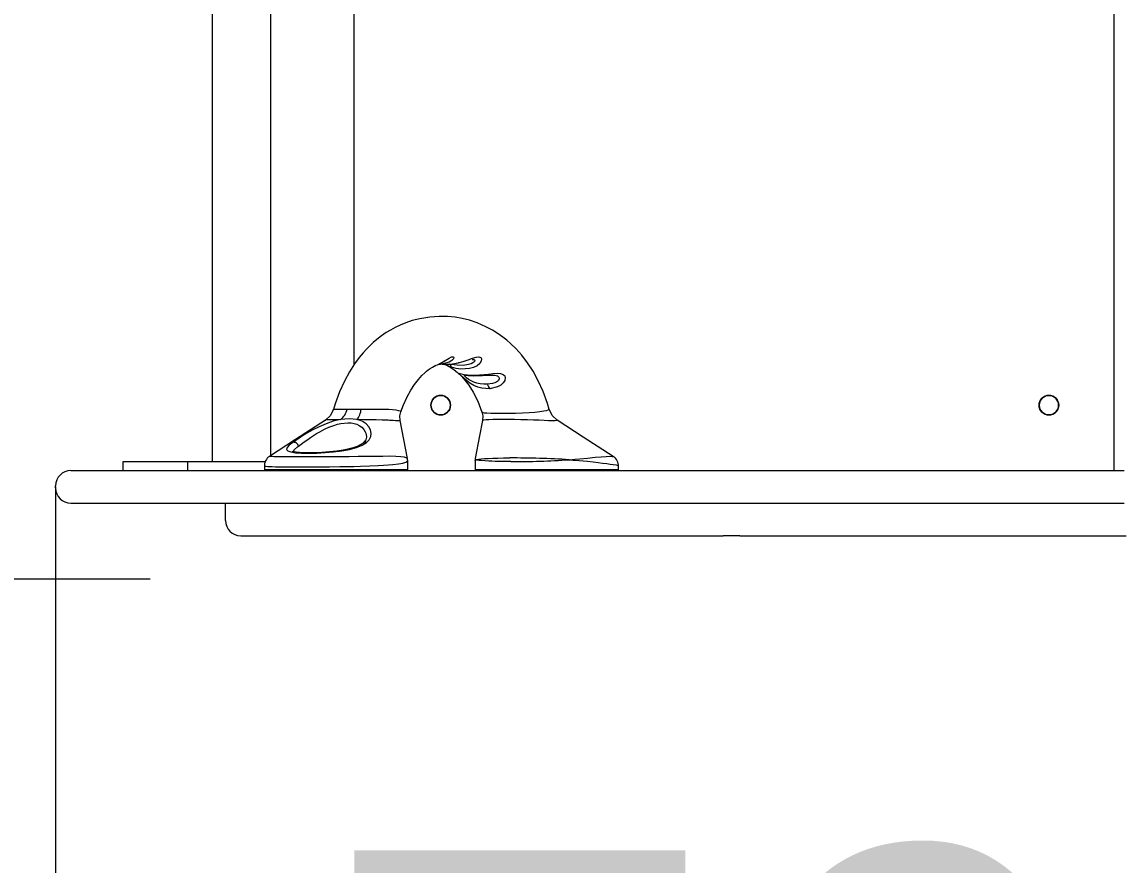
# Model space of a CAD drawing. Header units: millimetres. Extents: x -2348 to 2135, y -2230 to 1859.
# Drawn here: x -141 to 364, y -273 to 115 of the extents above; entities that cross this region are included whole.
import ezdxf

# ---------------------------------------------------------------- set-up
doc = ezdxf.new("R2010")
doc.units = ezdxf.units.MM
for name, color, linetype in [('DIKOM_ОБЪЕКТ', 7, 'Continuous'), ('DIKOM_РАЗМЕР_ЗОНА', 7, 'Continuous'), ('DIKOM_РАЗМЕР_ОБЪЕКТА', 7, 'Continuous')]:
    doc.layers.add(name, color=color, linetype=linetype)
doc.styles.add('style1', font='arialbd.ttf', dxfattribs={"width": 0.8})
doc.dimstyles.new('1-50', dxfattribs={"dimtxt": 300, "dimasz": 200, "dimexe": 100, "dimexo": 0, "dimgap": 100, "dimtad": 1, "dimtxsty": 'style1', "dimcen": 200, "dimclrd": 7, "dimclre": 7, "dimclrt": 7, "dimadec": 1, "dimazin": 2, "dimtfac": 1, "dimtmove": 0, "dimatfit": 2, "dimfxl": 0, "dimlwd": 25, "dimlwe": 18, "dimarcsym": 0})

# ---------------------------------------------------------------- blocks, each defined once
blk = doc.blocks.new('*D0')
at = {"layer": 'Defpoints', "color": 0, "transparency": 16777216}
for p in [(-125.79, -98.64), (674.21, -98.64), (674.21, -671.21)]:
    blk.add_point(p, dxfattribs=at)
at = {"layer": 'DIKOM_РАЗМЕР_ОБЪЕКТА', "color": 7, "lineweight": 18, "transparency": 16777216}
for p, q in [((-125.79, -98.64), (-125.79, -771.21)), ((674.21, -98.64), (674.21, -771.21))]:
    blk.add_line(p, q, dxfattribs=at)
at = {"layer": 'DIKOM_РАЗМЕР_ОБЪЕКТА', "color": 7, "lineweight": 25, "transparency": 16777216}
blk.add_line((74.21, -671.21), (474.21, -671.21), dxfattribs=at)
at = {"layer": 'DIKOM_РАЗМЕР_ОБЪЕКТА', "color": 7, "transparency": 16777216}
for points in [[(74.21, -637.87), (74.21, -704.54), (-125.79, -671.21)], [(474.21, -637.87), (474.21, -704.54), (674.21, -671.21)]]:
    blk.add_solid(points, dxfattribs=at)
at = {"layer": 'DIKOM_РАЗМЕР_ОБЪЕКТА', "color": 7, "transparency": 16777216, "insert": (274.21, -418.04), "char_height": 300, "attachment_point": 5, "style": 'style1'}
blk.add_mtext('{\\fArial|b0|i0|c204|p34;790}', dxfattribs=at)
blk = doc.blocks.new('*D1')
at = {"layer": 'Defpoints', "color": 0, "transparency": 16777216}
for p in [(-95.43, 358.88), (-332.83, -141.12), (-82.17, -141.12)]:
    blk.add_point(p, dxfattribs=at)
at = {"layer": 'DIKOM_РАЗМЕР_ОБЪЕКТА', "color": 7, "lineweight": 25, "transparency": 16777216}
for p, q in [((-332.83, 558.88), (-332.83, 758.88)), ((-332.83, 358.88), (-332.83, -141.12)), ((-332.83, -341.12), (-332.83, -541.12))]:
    blk.add_line(p, q, dxfattribs=at)
at = {"layer": 'DIKOM_РАЗМЕР_ОБЪЕКТА', "color": 7, "lineweight": 18, "transparency": 16777216}
for p, q in [((-95.43, 358.88), (-432.83, 358.88)), ((-82.17, -141.12), (-432.83, -141.12))]:
    blk.add_line(p, q, dxfattribs=at)
at = {"layer": 'DIKOM_РАЗМЕР_ОБЪЕКТА', "color": 7, "transparency": 16777216}
for points in [[(-366.16, 558.88), (-299.49, 558.88), (-332.83, 358.88)], [(-366.16, -341.12), (-299.49, -341.12), (-332.83, -141.12)]]:
    blk.add_solid(points, dxfattribs=at)
at = {"layer": 'DIKOM_РАЗМЕР_ОБЪЕКТА', "color": 7, "transparency": 16777216, "insert": (-586, 108.88), "char_height": 300, "attachment_point": 5, "rotation": 90, "style": 'style1'}
blk.add_mtext('{\\fArial|b0|i0|c204|p34;460}', dxfattribs=at)
blk = doc.blocks.new('*D2')
at = {"layer": 'Defpoints', "color": 0, "transparency": 16777216}
for p in [(2134.71, 108.88), (-1665.29, -19.53), (2134.71, -2130.21)]:
    blk.add_point(p, dxfattribs=at)
at = {"layer": 'DIKOM_РАЗМЕР_ЗОНА', "color": 7, "lineweight": 18, "transparency": 16777216}
for p, q in [((2134.71, 108.88), (2134.71, -2230.21)), ((-1665.29, -19.53), (-1665.29, -2230.21))]:
    blk.add_line(p, q, dxfattribs=at)
at = {"layer": 'DIKOM_РАЗМЕР_ЗОНА', "color": 7, "lineweight": 25, "transparency": 16777216}
blk.add_line((-1465.29, -2130.21), (1934.71, -2130.21), dxfattribs=at)
at = {"layer": 'DIKOM_РАЗМЕР_ЗОНА', "color": 7, "transparency": 16777216}
for points in [[(-1465.29, -2096.87), (-1465.29, -2163.54), (-1665.29, -2130.21)], [(1934.71, -2096.87), (1934.71, -2163.54), (2134.71, -2130.21)]]:
    blk.add_solid(points, dxfattribs=at)
at = {"layer": 'DIKOM_РАЗМЕР_ЗОНА', "color": 7, "transparency": 16777216, "insert": (195.08, -1876.93), "char_height": 300, "attachment_point": 5, "style": 'style1'}
blk.add_mtext('{\\fArial|b0|i0|c204|p34;3800}', dxfattribs=at)
blk = doc.blocks.new('*D3')
at = {"layer": 'Defpoints', "color": 0, "transparency": 16777216}
for p in [(-1897.43, 1858.88), (606.02, 1858.88), (606.02, -1641.12)]:
    blk.add_point(p, dxfattribs=at)
at = {"layer": 'DIKOM_РАЗМЕР_ЗОНА', "color": 7, "lineweight": 18, "transparency": 16777216}
for p, q in [((606.02, 1858.88), (-1997.43, 1858.88)), ((606.02, -1641.12), (-1997.43, -1641.12))]:
    blk.add_line(p, q, dxfattribs=at)
at = {"layer": 'DIKOM_РАЗМЕР_ЗОНА', "color": 7, "lineweight": 25, "transparency": 16777216}
blk.add_line((-1897.43, -1441.12), (-1897.43, 1658.88), dxfattribs=at)
at = {"layer": 'DIKOM_РАЗМЕР_ЗОНА', "color": 7, "transparency": 16777216}
for points in [[(-1930.76, 1658.88), (-1864.09, 1658.88), (-1897.43, 1858.88)], [(-1930.76, -1441.12), (-1864.09, -1441.12), (-1897.43, -1641.12)]]:
    blk.add_solid(points, dxfattribs=at)
at = {"layer": 'DIKOM_РАЗМЕР_ЗОНА', "color": 7, "transparency": 16777216, "insert": (-2150.7, 108.88), "char_height": 300, "attachment_point": 5, "rotation": 90, "style": 'style1'}
blk.add_mtext('{\\fArial|b0|i0|c204|p34;3500}', dxfattribs=at)

msp = doc.modelspace()

# ---------------------------------------------------------------- linework, layer by layer
at = {"layer": 'DIKOM_ОБЪЕКТ', "color": 7, "lineweight": 15}
for p, q in [((361.527, -91.04), (361.527, 308.859)), ((-53.723, 304.859), (-53.723, -87.141)), ((-26.723, -84.236), (-26.723, 301.953)), ((11.527, 260.213), (11.527, -42.503)), ((48.995, -42.83), (50.025, -42.393)), ((50.3, -42.192), (51.422, -42.161)), ((52.212, -42.16), (52.744, -42.159)), ((53.085, -42.107), (54.437, -42.771)), ((56.441, -43.54), (54.408, -42.75)), ((56.26, -42.261), (55.771, -42.137)), ((74.429, -47.178), (74.75, -47.175)), ((33.108, -64.097), (33.094, -64.119)), ((70.537, -64.11), (70.569, -64.159)), ((-1.447, -67.957), (-1.444, -67.965)), ((-14.402, -80.27), (-14.019, -79.955)), ((-27.311, -84.619), (-27.306, -84.616)), ((-94.864, -87.141), (-94.864, -91.141)), ((-64.864, -87.141), (-94.864, -87.141)), ((-64.864, -91.141), (-64.864, -87.141)), ((-29.309, -87.141), (-64.864, -87.141)), ((-29.679, -88.91), (-29.679, -90.641)), ((-29.679, -90.641), (-13.179, -90.641)), ((-13.179, -90.641), (36.321, -90.641)), ((36.321, -90.641), (36.321, -86.639)), ((67.321, -86.639), (67.321, -90.641)), ((67.321, -90.641), (83.821, -90.641)), ((68.04, -86.141), (68.004, -86.141)), ((83.821, -90.641), (133.321, -90.641)), ((133.321, -90.641), (133.321, -88.911)), ((-118.789, -91.141), (-114.843, -91.141)), ((-114.843, -91.141), (-106.537, -91.141)), ((-106.537, -91.141), (-97.694, -91.141)), ((-97.694, -91.141), (-88.876, -91.141)), ((-88.876, -91.141), (-88.758, -91.141)), ((-88.758, -91.141), (-88.451, -91.141)), ((-88.451, -91.141), (-87.948, -91.141)), ((-87.948, -91.141), (-87.242, -91.141)), ((-87.242, -91.141), (-86.811, -91.141)), ((-86.811, -91.141), (-86.328, -91.141)), ((-86.328, -91.141), (-86.289, -91.141)), ((-86.289, -91.141), (-86.245, -91.141)), ((-86.245, -91.141), (-86.198, -91.141)), ((-86.198, -91.141), (-86.145, -91.141)), ((-86.145, -91.141), (-86.088, -91.141)), ((-86.088, -91.141), (-86.027, -91.141)), ((-86.027, -91.141), (-85.962, -91.141)), ((-85.962, -91.141), (-85.891, -91.141)), ((-85.891, -91.141), (-85.818, -91.141)), ((-85.818, -91.141), (-85.74, -91.141)), ((-85.74, -91.141), (-85.658, -91.141)), ((-85.658, -91.141), (-85.573, -91.141)), ((-85.573, -91.141), (-85.39, -91.141)), ((-85.39, -91.141), (-85.193, -91.141)), ((-85.193, -91.141), (-84.982, -91.141)), ((-84.982, -91.141), (-84.758, -91.141)), ((-84.758, -91.141), (-84.52, -91.141)), ((-84.52, -91.141), (-84.272, -91.141)), ((-84.272, -91.141), (-84.011, -91.141)), ((-84.011, -91.141), (-83.74, -91.141)), ((-83.74, -91.141), (-83.459, -91.141)), ((-83.459, -91.141), (-83.169, -91.141)), ((-83.169, -91.141), (-82.869, -91.141)), ((-82.869, -91.141), (-82.561, -91.141)), ((-82.561, -91.141), (-82.246, -91.141)), ((-82.246, -91.141), (-81.923, -91.141)), ((-81.923, -91.141), (-81.828, -91.141)), ((-81.828, -91.141), (-81.772, -91.141)), ((-81.772, -91.141), (-81.49, -91.141)), ((-81.49, -91.141), (-80.962, -91.141)), ((-80.962, -91.141), (-80.17, -91.141)), ((-80.17, -91.141), (-79.668, -91.141)), ((-79.668, -91.141), (-79.094, -91.141)), ((-79.094, -91.141), (-78.443, -91.141)), ((-78.443, -91.141), (-77.715, -91.141)), ((-77.715, -91.141), (-76.907, -91.141)), ((-76.907, -91.141), (-76.015, -91.141)), ((-76.015, -91.141), (-75.039, -91.141)), ((-75.039, -91.141), (-73.975, -91.141)), ((-73.975, -91.141), (-71.525, -91.141)), ((-71.525, -91.141), (-68.636, -91.141)), ((-68.636, -91.141), (-65.349, -91.141)), ((-65.349, -91.141), (-61.707, -91.141)), ((-61.707, -91.141), (-53.522, -91.141)), ((-53.522, -91.141), (-44.415, -91.141)), ((-44.415, -91.141), (-39.62, -91.141)), ((-39.62, -91.141), (-34.719, -91.141)), ((-34.719, -91.141), (-29.755, -91.141)), ((-29.755, -91.141), (-24.769, -91.141)), ((-24.769, -91.141), (-19.804, -91.141)), ((-19.804, -91.141), (-14.899, -91.141)), ((-14.899, -91.141), (-12.483, -91.141)), ((-12.929, -91.141), (-12.658, -91.141)), ((-12.483, -91.141), (-10.098, -91.141)), ((-10.098, -91.141), (-7.75, -91.141)), ((-7.75, -91.141), (-5.443, -91.141)), ((-5.443, -91.141), (-0.794, -91.141)), ((-0.794, -91.141), (3.997, -91.141)), ((3.997, -91.141), (8.905, -91.141)), ((8.905, -91.141), (13.907, -91.141)), ((13.907, -91.141), (18.977, -91.141)), ((14.418, -91.141), (14.418, -91.04)), ((18.977, -91.141), (24.092, -91.141)), ((24.092, -91.141), (29.225, -91.141)), ((29.225, -91.141), (34.353, -91.141)), ((34.353, -91.141), (39.452, -91.141)), ((34.528, -91.141), (35.787, -91.141)), ((36.122, -91.04), (67.52, -91.04)), ((39.452, -91.141), (44.496, -91.141)), ((41.527, -91.141), (41.527, -91.04)), ((41.527, -91.04), (41.527, -91.141)), ((44.496, -91.141), (49.461, -91.141)), ((49.461, -91.141), (54.323, -91.141)), ((54.323, -91.141), (59.057, -91.141)), ((59.057, -91.141), (63.637, -91.141)), ((63.637, -91.141), (68.042, -91.141)), ((67.862, -91.141), (67.867, -91.141)), ((68.042, -91.141), (72.243, -91.141)), ((72.243, -91.141), (74.277, -91.141)), ((74.277, -91.141), (76.285, -91.141)), ((76.285, -91.141), (78.268, -91.141)), ((78.268, -91.141), (80.226, -91.141)), ((80.226, -91.141), (82.158, -91.141)), ((82.158, -91.141), (84.066, -91.141)), ((84.066, -91.141), (87.808, -91.141)), ((87.808, -91.141), (91.452, -91.141)), ((91.452, -91.141), (95.002, -91.141)), ((95.002, -91.141), (101.818, -91.141)), ((101.818, -91.141), (114.361, -91.141)), ((114.361, -91.141), (117.278, -91.141)), ((117.278, -91.141), (120.111, -91.141)), ((120.111, -91.141), (121.496, -91.141)), ((121.496, -91.141), (122.86, -91.141)), ((122.86, -91.141), (124.204, -91.141)), ((124.204, -91.141), (124.868, -91.141)), ((124.868, -91.141), (125.527, -91.141)), ((125.527, -91.141), (126.193, -91.141)), ((126.193, -91.141), (126.878, -91.141)), ((126.878, -91.141), (127.581, -91.141)), ((127.581, -91.141), (128.302, -91.141)), ((128.302, -91.141), (129.04, -91.141)), ((129.04, -91.141), (129.797, -91.141)), ((129.797, -91.141), (130.57, -91.141)), ((130.57, -91.141), (131.36, -91.141)), ((131.36, -91.141), (132.167, -91.141)), ((132.167, -91.141), (132.991, -91.141)), ((132.342, -91.141), (132.787, -91.141)), ((132.991, -91.141), (133.829, -91.141)), ((133.122, -91.04), (361.527, -91.04)), ((133.829, -91.141), (134.684, -91.141)), ((134.684, -91.141), (135.554, -91.141)), ((135.554, -91.141), (136.44, -91.141)), ((136.44, -91.141), (138.254, -91.141)), ((138.254, -91.141), (140.125, -91.141)), ((140.125, -91.141), (142.051, -91.141)), ((142.051, -91.141), (144.028, -91.141)), ((144.028, -91.141), (146.056, -91.141)), ((146.056, -91.141), (148.13, -91.141)), ((148.13, -91.141), (150.249, -91.141)), ((150.249, -91.141), (154.614, -91.141)), ((154.614, -91.141), (159.13, -91.141)), ((159.13, -91.141), (163.778, -91.141)), ((163.778, -91.141), (173.397, -91.141)), ((173.397, -91.141), (196.026, -91.141)), ((196.026, -91.141), (202.54, -91.141)), ((202.54, -91.141), (208.074, -91.141)), ((208.074, -91.141), (213.898, -91.141)), ((213.898, -91.141), (219.95, -91.141)), ((219.95, -91.141), (226.166, -91.141)), ((226.166, -91.141), (238.837, -91.141)), ((238.837, -91.141), (251.407, -91.141)), ((251.407, -91.141), (263.37, -91.141)), ((263.37, -91.141), (274.22, -91.141)), ((274.22, -91.141), (283.453, -91.141)), ((283.453, -91.141), (285.832, -91.141)), ((285.832, -91.141), (288.57, -91.141)), ((288.57, -91.141), (291.649, -91.141)), ((291.649, -91.141), (295.05, -91.141)), ((295.05, -91.141), (302.743, -91.141)), ((302.743, -91.141), (311.504, -91.141)), ((311.504, -91.141), (321.183, -91.141)), ((321.183, -91.141), (331.632, -91.141)), ((331.632, -91.141), (342.705, -91.141)), ((341.527, -91.141), (341.527, -91.04)), ((342.705, -91.141), (354.253, -91.141)), ((347.323, -91.141), (347.323, -91.04)), ((354.253, -91.141), (366.128, -91.141)), ((-125.789, -99.141), (-125.789, -98.141)), ((-118.789, -106.141), (-114.843, -106.141)), ((-114.843, -106.141), (-106.537, -106.141)), ((-106.537, -106.141), (-97.694, -106.141)), ((-97.694, -106.141), (-88.876, -106.141)), ((-88.876, -106.141), (-88.758, -106.141)), ((-88.758, -106.141), (-88.451, -106.141)), ((-88.451, -106.141), (-87.948, -106.141)), ((-87.948, -106.141), (-87.242, -106.141)), ((-87.242, -106.141), (-86.811, -106.141)), ((-86.811, -106.141), (-86.328, -106.141)), ((-86.328, -106.141), (-86.289, -106.141)), ((-86.289, -106.141), (-86.245, -106.141)), ((-86.245, -106.141), (-86.198, -106.141)), ((-86.198, -106.141), (-86.145, -106.141)), ((-86.145, -106.141), (-86.088, -106.141)), ((-86.088, -106.141), (-86.027, -106.141)), ((-86.027, -106.141), (-85.962, -106.141)), ((-85.962, -106.141), (-85.891, -106.141)), ((-85.891, -106.141), (-85.818, -106.141)), ((-85.818, -106.141), (-85.74, -106.141)), ((-85.74, -106.141), (-85.658, -106.141)), ((-85.658, -106.141), (-85.573, -106.141)), ((-85.573, -106.141), (-85.39, -106.141)), ((-85.39, -106.141), (-85.193, -106.141)), ((-85.193, -106.141), (-84.982, -106.141)), ((-84.982, -106.141), (-84.758, -106.141)), ((-84.758, -106.141), (-84.52, -106.141)), ((-84.52, -106.141), (-84.272, -106.141)), ((-84.272, -106.141), (-84.011, -106.141)), ((-84.011, -106.141), (-83.74, -106.141)), ((-83.74, -106.141), (-83.459, -106.141)), ((-83.459, -106.141), (-83.169, -106.141)), ((-83.169, -106.141), (-82.869, -106.141)), ((-82.869, -106.141), (-82.561, -106.141)), ((-82.561, -106.141), (-82.246, -106.141)), ((-82.246, -106.141), (-81.923, -106.141)), ((-81.923, -106.141), (-81.828, -106.141)), ((-81.828, -106.141), (-81.772, -106.141)), ((-81.772, -106.141), (-81.49, -106.141)), ((-81.49, -106.141), (-80.962, -106.141)), ((-80.962, -106.141), (-80.17, -106.141)), ((-80.17, -106.141), (-79.668, -106.141)), ((-79.668, -106.141), (-79.094, -106.141)), ((-79.094, -106.141), (-78.443, -106.141)), ((-78.443, -106.141), (-77.715, -106.141)), ((-77.715, -106.141), (-76.907, -106.141)), ((-76.907, -106.141), (-76.015, -106.141)), ((-76.015, -106.141), (-75.039, -106.141)), ((-75.039, -106.141), (-73.975, -106.141)), ((-73.975, -106.141), (-71.525, -106.141)), ((-71.525, -106.141), (-68.636, -106.141)), ((-68.636, -106.141), (-65.349, -106.141)), ((-65.349, -106.141), (-61.707, -106.141)), ((-61.707, -106.141), (-53.522, -106.141)), ((-53.522, -106.141), (-44.415, -106.141)), ((-47.573, -114.141), (-47.573, -106.141)), ((-44.415, -106.141), (-39.62, -106.141)), ((-39.62, -106.141), (-34.719, -106.141)), ((-34.719, -106.141), (-29.755, -106.141)), ((-29.755, -106.141), (-24.769, -106.141)), ((-24.769, -106.141), (-19.804, -106.141)), ((-19.804, -106.141), (-14.899, -106.141)), ((-14.899, -106.141), (-12.483, -106.141)), ((-12.483, -106.141), (-10.098, -106.141)), ((-10.098, -106.141), (-7.75, -106.141)), ((-7.75, -106.141), (-5.443, -106.141)), ((-5.443, -106.141), (-0.794, -106.141)), ((-0.794, -106.141), (3.997, -106.141)), ((3.997, -106.141), (8.905, -106.141)), ((8.905, -106.141), (13.907, -106.141)), ((13.907, -106.141), (18.977, -106.141)), ((18.977, -106.141), (24.092, -106.141)), ((24.092, -106.141), (29.225, -106.141)), ((29.225, -106.141), (34.353, -106.141)), ((34.353, -106.141), (39.452, -106.141)), ((39.452, -106.141), (44.496, -106.141)), ((44.496, -106.141), (49.461, -106.141)), ((49.461, -106.141), (54.323, -106.141)), ((54.323, -106.141), (59.057, -106.141)), ((59.057, -106.141), (63.637, -106.141)), ((63.637, -106.141), (68.042, -106.141)), ((68.042, -106.141), (72.243, -106.141)), ((72.243, -106.141), (74.277, -106.141)), ((74.277, -106.141), (76.285, -106.141)), ((76.285, -106.141), (78.268, -106.141)), ((78.268, -106.141), (80.226, -106.141)), ((80.226, -106.141), (82.158, -106.141)), ((82.158, -106.141), (84.066, -106.141)), ((84.066, -106.141), (87.808, -106.141)), ((87.808, -106.141), (91.452, -106.141)), ((91.452, -106.141), (95.002, -106.141)), ((95.002, -106.141), (101.818, -106.141)), ((101.818, -106.141), (114.361, -106.141)), ((114.361, -106.141), (117.278, -106.141)), ((117.278, -106.141), (120.111, -106.141)), ((120.111, -106.141), (121.496, -106.141)), ((121.496, -106.141), (122.86, -106.141)), ((122.86, -106.141), (124.204, -106.141)), ((124.204, -106.141), (124.868, -106.141)), ((124.868, -106.141), (125.527, -106.141)), ((125.527, -106.141), (126.193, -106.141)), ((126.193, -106.141), (126.878, -106.141)), ((126.878, -106.141), (127.581, -106.141)), ((127.581, -106.141), (128.302, -106.141)), ((128.302, -106.141), (129.04, -106.141)), ((129.04, -106.141), (129.797, -106.141)), ((129.797, -106.141), (130.57, -106.141)), ((130.57, -106.141), (131.36, -106.141)), ((131.36, -106.141), (132.167, -106.141)), ((132.167, -106.141), (132.991, -106.141)), ((132.991, -106.141), (133.445, -106.141)), ((133.445, -106.141), (134.547, -106.141)), ((134.547, -106.141), (136.209, -106.141)), ((136.209, -106.141), (137.859, -106.141)), ((137.859, -106.141), (139.507, -106.141)), ((139.507, -106.141), (142.845, -106.141)), ((142.845, -106.141), (146.311, -106.141)), ((146.311, -106.141), (149.995, -106.141)), ((149.995, -106.141), (153.984, -106.141)), ((153.984, -106.141), (156.122, -106.141)), ((156.122, -106.141), (156.411, -106.141)), ((156.411, -106.141), (159.13, -106.141)), ((159.13, -106.141), (163.778, -106.141)), ((163.778, -106.141), (173.397, -106.141)), ((173.397, -106.141), (196.026, -106.141)), ((196.026, -106.141), (202.54, -106.141)), ((202.54, -106.141), (208.074, -106.141)), ((208.074, -106.141), (213.898, -106.141)), ((213.898, -106.141), (219.95, -106.141)), ((219.95, -106.141), (226.166, -106.141)), ((226.166, -106.141), (238.837, -106.141)), ((238.837, -106.141), (251.407, -106.141)), ((251.407, -106.141), (263.37, -106.141)), ((263.37, -106.141), (274.22, -106.141)), ((274.22, -106.141), (283.453, -106.141)), ((283.453, -106.141), (285.832, -106.141)), ((285.832, -106.141), (288.57, -106.141)), ((288.57, -106.141), (291.649, -106.141)), ((291.649, -106.141), (295.05, -106.141)), ((295.05, -106.141), (302.743, -106.141)), ((302.743, -106.141), (311.504, -106.141)), ((311.504, -106.141), (321.183, -106.141)), ((321.183, -106.141), (331.632, -106.141)), ((331.632, -106.141), (342.705, -106.141)), ((342.705, -106.141), (354.253, -106.141)), ((354.253, -106.141), (366.128, -106.141)), ((-40.573, -121.141), (-40.536, -121.141)), ((-40.536, -121.141), (-39.074, -121.141)), ((-39.074, -121.141), (-36.613, -121.141)), ((-36.613, -121.141), (-34.431, -121.141)), ((-34.431, -121.141), (-32.431, -121.141)), ((-32.431, -121.141), (-31.469, -121.141)), ((-31.469, -121.141), (-30.515, -121.141)), ((-30.515, -121.141), (-29.56, -121.141)), ((-29.56, -121.141), (-28.589, -121.141)), ((-28.589, -121.141), (-27.592, -121.141)), ((-27.592, -121.141), (-26.555, -121.141)), ((-26.555, -121.141), (-25.467, -121.141)), ((-25.467, -121.141), (-24.316, -121.141)), ((-24.316, -121.141), (-21.776, -121.141)), ((-21.776, -121.141), (-6.672, -121.141)), ((-6.672, -121.141), (5.199, -121.141)), ((5.199, -121.141), (20.981, -121.141)), ((20.981, -121.141), (23.211, -121.141)), ((23.211, -121.141), (25.407, -121.141)), ((25.407, -121.141), (27.569, -121.141)), ((27.569, -121.141), (29.695, -121.141)), ((29.695, -121.141), (33.849, -121.141)), ((33.849, -121.141), (37.873, -121.141)), ((37.873, -121.141), (41.771, -121.141)), ((41.771, -121.141), (45.55, -121.141)), ((45.55, -121.141), (52.765, -121.141)), ((52.765, -121.141), (59.556, -121.141)), ((59.556, -121.141), (65.962, -121.141)), ((65.962, -121.141), (77.77, -121.141)), ((77.77, -121.141), (98.438, -121.141)), ((98.438, -121.141), (103.214, -121.141)), ((103.214, -121.141), (107.909, -121.141)), ((107.909, -121.141), (110.239, -121.141)), ((110.239, -121.141), (112.563, -121.141)), ((112.563, -121.141), (113.724, -121.141)), ((113.724, -121.141), (114.886, -121.141)), ((114.886, -121.141), (116.048, -121.141)), ((116.048, -121.141), (117.212, -121.141)), ((117.212, -121.141), (119.483, -121.141)), ((119.483, -121.141), (121.641, -121.141)), ((121.641, -121.141), (123.699, -121.141)), ((123.699, -121.141), (125.667, -121.141)), ((125.667, -121.141), (127.556, -121.141)), ((127.556, -121.141), (129.377, -121.141)), ((129.377, -121.141), (131.142, -121.141)), ((131.142, -121.141), (132.007, -121.141)), ((132.007, -121.141), (132.862, -121.141)), ((132.862, -121.141), (134.547, -121.141)), ((134.547, -121.141), (136.209, -121.141)), ((136.209, -121.141), (137.859, -121.141)), ((137.859, -121.141), (139.507, -121.141)), ((139.507, -121.141), (142.845, -121.141)), ((142.845, -121.141), (146.311, -121.141)), ((146.311, -121.141), (149.995, -121.141)), ((149.995, -121.141), (153.984, -121.141)), ((153.984, -121.141), (156.122, -121.141)), ((156.122, -121.141), (158.368, -121.141)), ((158.368, -121.141), (160.735, -121.141)), ((160.735, -121.141), (163.235, -121.141)), ((163.235, -121.141), (165.877, -121.141)), ((165.877, -121.141), (168.673, -121.141)), ((168.673, -121.141), (171.634, -121.141)), ((171.634, -121.141), (174.772, -121.141)), ((174.772, -121.141), (178.097, -121.141)), ((178.097, -121.141), (181.62, -121.141)), ((189.305, -121.141), (181.62, -121.141)), ((189.305, -121.141), (193.182, -121.141)), ((193.182, -121.141), (197.773, -121.141)), ((197.773, -121.141), (208.724, -121.141)), ((208.724, -121.141), (235.061, -121.141)), ((235.061, -121.141), (262.299, -121.141)), ((262.299, -121.141), (274.373, -121.141)), ((274.373, -121.141), (279.695, -121.141)), ((279.695, -121.141), (284.414, -121.141)), ((284.414, -121.141), (286.794, -121.141)), ((286.794, -121.141), (289.532, -121.141)), ((289.532, -121.141), (292.611, -121.141)), ((292.611, -121.141), (296.012, -121.141)), ((296.012, -121.141), (303.706, -121.141)), ((303.706, -121.141), (312.466, -121.141)), ((312.466, -121.141), (322.145, -121.141)), ((322.145, -121.141), (332.594, -121.141)), ((332.594, -121.141), (343.667, -121.141)), ((343.667, -121.141), (355.215, -121.141)), ((355.215, -121.141), (367.09, -121.141))]:
    msp.add_line(p, q, dxfattribs=at)
at = {"layer": 'DIKOM_ОБЪЕКТ', "color": 7, "lineweight": 15, "flags": 128}
for points in [[(101.422, -62.963), (100.676, -60.267), (98.635, -54.667), (96.391, -49.741), (94.024, -45.44), (91.478, -41.536), (88.8, -38.04), (86.064, -34.978), (83.585, -32.569), (81.91, -31.112), (80.143, -29.708), (77.919, -28.12), (75.293, -26.475), (72.37, -24.908), (68.38, -23.174), (64.71, -21.953), (61.43, -21.14), (58.104, -20.566), (54.581, -20.223), (50.758, -20.154), (46.542, -20.441), (41.914, -21.203), (38.441, -22.097), (35.447, -23.104), (32.854, -24.167), (30.54, -25.276), (28.335, -26.483), (26.458, -27.636), (24.296, -29.117), (22.107, -30.802), (20.459, -32.207), (19.529, -33.055), (18.895, -33.658), (18.293, -34.249), (17.331, -35.236), (15.832, -36.88), (13.968, -39.13), (11.828, -42.035), (9.521, -45.631), (7.175, -49.927), (4.93, -54.887), (2.919, -60.429), (2.222, -62.951)], [(50.025, -42.393), (52.054, -41.316), (53.863, -40.234), (55.359, -39.355), (56.501, -38.839), (57.258, -38.757), (57.568, -39.087), (57.356, -39.714), (56.598, -40.473), (55.358, -41.189), (53.765, -41.749), (51.941, -42.103), (51.348, -42.143)], [(54.259, -39.922), (54.42, -39.939), (54.461, -40.024), (54.364, -40.151), (54.133, -40.308), (53.452, -40.605), (52.966, -40.741)], [(66.01, -39.927), (66.288, -39.928), (66.714, -40.009), (67.011, -40.171), (67.161, -40.398), (67.035, -40.937), (66.772, -41.229), (66.377, -41.522), (65.495, -41.957), (64.319, -42.323), (61.81, -42.689), (59.101, -42.67), (56.26, -42.261)], [(59.606, -41.511), (61.882, -40.871), (64.097, -40.117), (66.109, -39.397), (67.805, -38.887), (69.113, -38.74), (69.985, -39.028), (70.37, -39.726), (70.213, -40.72), (69.489, -41.827), (68.263, -42.848), (66.669, -43.653), (64.834, -44.188), (60.774, -44.421), (58.635, -44.122), (56.441, -43.54)], [(33.188, -64.155), (34.376, -60.89), (36.057, -57.198), (37.765, -54.1), (39.513, -51.431), (41.231, -49.2), (42.833, -47.419), (44.159, -46.14), (44.977, -45.433), (45.794, -44.79), (46.717, -44.136), (47.669, -43.544), (48.579, -43.057), (49.011, -42.869)], [(48.811, -42.93), (49.287, -42.717), (49.414, -42.652)], [(49.984, -42.394), (50, -42.4), (50.025, -42.393)], [(52.744, -42.159), (56.035, -42.153), (59.783, -41.538)], [(54.583, -42.838), (55.267, -43.16), (56.187, -43.67), (56.84, -44.08), (57.634, -44.631), (58.507, -45.304), (59.23, -45.915), (59.785, -46.417), (60.173, -46.786), (60.56, -47.166), (61.257, -47.89), (62.636, -49.464), (64.423, -51.827), (66.464, -55.068), (68.571, -59.231), (70.503, -64.186)], [(56.441, -43.54), (56.379, -43.478), (56.327, -43.387), (56.287, -43.266), (56.258, -43.117), (56.241, -42.941), (56.236, -42.739), (56.242, -42.512), (56.26, -42.261)], [(59.783, -41.537), (59.779, -41.541), (59.728, -41.562), (59.671, -41.552), (59.606, -41.511)], [(74.185, -53.488), (70.445, -53.244), (68.56, -52.709), (66.728, -51.91), (64.998, -50.884), (63.441, -49.727), (62.121, -48.588), (61.07, -47.605), (60.317, -46.884), (59.905, -46.469), (59.887, -46.341), (60.312, -46.435), (61.167, -46.649), (62.388, -46.884), (65.592, -47.176)], [(73.042, -51.414), (71.421, -51.416), (69.737, -51.23), (68.096, -50.858), (66.761, -50.4), (65.579, -49.854), (64.375, -49.139), (63.34, -48.373), (62.935, -48.023), (62.632, -47.727), (62.446, -47.498), (62.382, -47.335), (62.607, -47.185), (62.854, -47.169), (62.911, -47.17)], [(62.904, -47.169), (64.135, -47.312), (66.461, -47.478)], [(65.592, -47.176), (69.41, -47.086), (71.461, -46.906), (73.553, -46.673), (75.587, -46.453), (77.454, -46.342), (79.028, -46.443), (80.216, -46.826), (80.966, -47.513), (81.242, -48.47), (81.013, -49.597), (80.289, -50.757), (79.131, -51.807), (77.658, -52.637), (74.185, -53.488)], [(66.461, -47.478), (70.821, -47.372), (72.873, -47.24), (74.669, -47.169)], [(74.75, -47.175), (75.108, -47.171), (76.446, -47.26), (77.589, -47.558), (78.013, -47.81), (78.306, -48.123), (78.455, -48.482), (78.46, -48.87), (78.089, -49.616), (77.769, -49.937), (77.359, -50.241), (76.468, -50.702), (75.356, -51.068), (73.042, -51.414), (73.042, -51.414)], [(2.17, -62.907), (0.792, -65.782), (-1.527, -67.984)], [(2.205, -62.949), (2.196, -62.915), (2.594, -62.863), (3.447, -62.838), (4.744, -62.826), (6.462, -62.819), (8.526, -62.815)], [(8.526, -62.815), (11.551, -62.862), (14.909, -62.816)], [(14.909, -62.816), (17.637, -62.821), (20.379, -62.828), (22.988, -62.839), (25.416, -62.864), (27.574, -62.92), (29.398, -63.023), (30.853, -63.186), (31.965, -63.405)], [(31.965, -63.405), (32.807, -63.704), (33.167, -64.006), (33.108, -64.097)], [(32.884, -68.1), (32.773, -65.999), (33.177, -64.086)], [(70.469, -64.1), (70.869, -65.985), (70.766, -68.066)], [(70.569, -64.159), (70.649, -64.285), (71.394, -64.482), (72.726, -64.604), (74.603, -64.665), (76.973, -64.685), (79.719, -64.684), (82.772, -64.674), (85.955, -64.642), (89.153, -64.573), (92.184, -64.451), (94.903, -64.262), (97.17, -64.005), (98.952, -63.704), (100.256, -63.405)], [(100.256, -63.405), (101.013, -63.188), (101.422, -63.024), (101.437, -62.959)], [(105.133, -67.964), (102.837, -65.767), (101.473, -62.913)], [(-1.458, -67.941), (-15.27, -76.85), (-27.313, -84.617)], [(5.335, -67.674), (2.034, -68.453), (-1.22, -69.565), (-4.366, -70.926), (-7.308, -72.416), (-10.059, -73.965), (-12.551, -75.476), (-14.764, -76.903), (-16.625, -78.193)], [(-14.019, -79.955), (-12.765, -78.977), (-11.345, -77.93), (-9.695, -76.768), (-8.409, -75.898), (-7.047, -75.012), (-5.629, -74.131), (-4.161, -73.273), (-2.026, -72.136), (0.082, -71.163), (2.239, -70.339), (3.955, -69.822), (5.603, -69.451), (8.82, -69.139), (10.298, -69.218), (11.676, -69.453), (12.889, -69.825), (13.994, -70.343), (15.17, -71.173), (16.085, -72.152), (16.771, -73.291), (17.036, -73.969), (17.209, -74.632), (17.315, -75.495), (17.312, -75.748)], [(5.335, -67.674), (2.734, -67.704), (0.654, -67.757), (-0.766, -67.838), (-1.453, -67.944), (-1.447, -67.957)], [(13.044, -67.675), (9.358, -67.365), (5.335, -67.674)], [(17.411, -78.214), (18.64, -76.928), (19.352, -75.513), (19.556, -73.991), (19.256, -72.446), (18.455, -70.938), (17.155, -69.577), (15.346, -68.455), (13.044, -67.675)], [(32.862, -68.072), (32.874, -68.095), (32.735, -68.156), (32.487, -68.189), (32.197, -68.202), (31.838, -68.202), (31.417, -68.191), (30.675, -68.157), (29.645, -68.103), (28.959, -68.066), (27.963, -68.015), (27.283, -67.981), (26.572, -67.95), (25.876, -67.921), (25.199, -67.895), (24.546, -67.872), (21.73, -67.792), (18.739, -67.734), (15.985, -67.698), (13.044, -67.675)], [(36.224, -85.637), (34.546, -76.85), (32.879, -68.069)], [(70.766, -68.061), (69.43, -75.108), (67.415, -85.647)], [(79.896, -67.673), (78.416, -67.671), (77.207, -67.67), (76.251, -67.671), (75.528, -67.675), (73.75, -67.703), (72.398, -67.76), (71.411, -67.858), (70.857, -67.989), (70.767, -68.059), (70.77, -68.062)], [(105.114, -67.965), (104.974, -68.076), (104.178, -68.167), (102.876, -68.204), (101.176, -68.168), (99.154, -68.077), (96.819, -67.958), (94.213, -67.848), (91.408, -67.764), (88.459, -67.713), (85.504, -67.687), (82.618, -67.678), (79.896, -67.673)], [(130.914, -84.59), (117.102, -75.689), (105.12, -67.956)], [(17.321, -75.745), (17.017, -77.051), (15.867, -78.442)], [(-16.625, -78.193), (-18.275, -79.507), (-19.238, -80.584), (-19.441, -81.443), (-18.844, -82.096), (-17.453, -82.574), (-15.314, -82.896), (-12.528, -83.077), (-9.187, -83.128)], [(15.867, -78.442), (14.503, -79.356), (13.055, -80.035), (11.675, -80.534), (10.533, -80.876), (9.421, -81.162), (8.16, -81.443), (6.611, -81.738), (3.757, -82.169), (0.299, -82.546), (-3.139, -82.797), (-6.302, -82.934), (-9.079, -82.976), (-11.462, -82.942), (-13.447, -82.845), (-15.036, -82.692), (-16.192, -82.501), (-16.82, -82.342), (-16.842, -82.389)], [(-16.453, -82.435), (-15.726, -81.484), (-14.402, -80.27)], [(-9.187, -83.128), (-5.563, -83.055), (-1.716, -82.857), (2.213, -82.523), (6.022, -82.041), (9.594, -81.386), (12.751, -80.543), (15.388, -79.488), (17.411, -78.214)], [(-11.295, -84.859), (-12.414, -84.859), (-14.254, -84.857), (-16.691, -84.849), (-19.509, -84.832), (-21.477, -84.812), (-23.39, -84.785), (-25.084, -84.748), (-26.129, -84.715), (-26.89, -84.677), (-27.065, -84.663), (-27.196, -84.65), (-27.281, -84.636), (-27.316, -84.623), (-27.311, -84.619)], [(36.17, -85.646), (35.968, -85.37), (34.918, -85.013), (33.173, -84.763), (30.847, -84.625), (28.073, -84.574), (24.876, -84.576), (21.363, -84.606), (17.553, -84.649), (13.524, -84.696), (9.355, -84.741), (5.076, -84.782), (0.821, -84.814), (-3.398, -84.839), (-7.449, -84.854), (-11.295, -84.859)], [(36.321, -86.677), (36.297, -86.141), (36.226, -85.646)], [(67.44, -85.583), (67.353, -86.14), (67.332, -86.658)], [(67.427, -85.649), (67.418, -85.739), (67.498, -85.868), (67.693, -86.005), (68.004, -86.141)], [(68.04, -86.141), (68.552, -86.013), (69.042, -85.925), (70.11, -85.779), (71.607, -85.64), (73.403, -85.529), (75.51, -85.444), (77.884, -85.382), (80.494, -85.342), (83.339, -85.325)], [(110.685, -86.142), (113.489, -85.917), (115.601, -85.725), (119.109, -85.37), (122.563, -85.014), (125.432, -84.762), (127.675, -84.626), (129.336, -84.574), (130.417, -84.576), (130.918, -84.606), (130.897, -84.618)], [(-29.664, -88.907), (-29.58, -88.998), (-29.194, -89.093), (-28.021, -89.216), (-26.085, -89.316), (-24.56, -89.364), (-22.771, -89.404), (-20.726, -89.434), (-17.202, -89.464), (-13.179, -89.475)], [(-13.179, -89.475), (-8.851, -89.465), (-4.31, -89.436), (0.343, -89.387), (5.009, -89.317), (8.367, -89.254), (11.589, -89.18), (14.649, -89.095), (18.889, -88.949), (22.666, -88.78), (25.192, -88.636), (27.454, -88.477), (29.449, -88.304), (32.025, -88.004), (34.083, -87.65), (35.47, -87.266), (36.202, -86.869), (36.302, -86.73), (36.315, -86.628)], [(67.322, -86.639), (67.321, -86.637), (67.419, -86.441), (67.681, -86.272), (67.82, -86.212), (68.004, -86.141)], [(83.821, -87.008), (80.917, -86.992), (78.296, -86.95), (76.54, -86.905), (75.084, -86.855), (73.625, -86.788), (71.827, -86.676), (70.187, -86.525), (69.913, -86.493), (69.651, -86.46), (69.401, -86.425), (69.164, -86.388), (68.94, -86.35), (68.515, -86.267), (68.247, -86.204), (68.096, -86.162), (68.057, -86.149), (68.046, -86.145), (68.04, -86.141)], [(110.685, -86.141), (110.694, -86.142), (110.711, -86.143), (110.771, -86.147), (110.988, -86.162), (111.811, -86.222), (112.183, -86.249), (112.553, -86.277), (112.923, -86.306), (115.09, -86.483), (119.173, -86.868), (121.664, -87.134), (124.074, -87.41), (126.063, -87.652), (127.948, -87.894), (129.543, -88.111), (130.847, -88.305), (132.303, -88.559), (133.146, -88.779), (133.318, -88.895), (133.303, -88.911)]]:
    msp.add_lwpolyline(points, dxfattribs=at)
at = {"layer": 'DIKOM_ОБЪЕКТ', "color": 7, "lineweight": 15}
for centre in [(51.527, -61.04), (331.527, -61.04)]:
    msp.add_circle(centre, 4.5, dxfattribs=at)
at = {"layer": 'DIKOM_ОБЪЕКТ', "color": 7, "lineweight": 15, "extrusion": (-2.77556e-16, 3.47972e-15, -1)}
for centre, radius in [((-51.527, -61.04), 4.489), ((-331.527, -61.04), 4.486)]:
    msp.add_circle(centre, radius, dxfattribs=at)
at = {"layer": 'DIKOM_ОБЪЕКТ', "color": 7, "lineweight": 15}
for centre, radius, start, end in [((51.809, -45.715), 3.575, 82.62319, 97.38336), ((54.092, -19.904), 22.3, 265.32163, 284.31758), ((66.603, -45.671), 1.814, 236.11554, 265.48883), ((78.434, -49.827), 5.62, 196.41066, 220.89501), ((-0.041, -60.76), 8.81, 307.60895, 346.51477), ((3.872, -61.504), 11.115, 325.61657, 353.22186), ((-16.189, -80.281), 2.194, 8.54246, 101.45362), ((16.828, -79.683), 1.58, 68.36078, 127.40714), ((-24.553, -88.942), 5.131, 122.43321, 182.67607), ((84.246, -516.478), 431.153, 86.4843, 90.12044), ((128.197, -88.942), 5.129, 357.36279, 57.58883), ((-29.179, -90.641), 0.5, 180, 270), ((35.821, -90.641), 0.5, 270, 0), ((67.821, -90.641), 0.5, 180, 270), ((84.229, 321.42), 408.429, 269.94276, 273.71395), ((132.821, -90.641), 0.5, 270, 0), ((-118.789, -98.141), 7, 90, 180), ((-118.789, -99.141), 7, 180, 270), ((-40.573, -114.141), 7, 180, 270)]:
    msp.add_arc(centre, radius, start, end, dxfattribs=at)

# ---------------------------------------------------------------- dimensions: what is measured, and where the dimension line sits
at = {"layer": 'DIKOM_РАЗМЕР_ЗОНА'}
dim = msp.add_linear_dim(base=(-1897.426, 1858.882), p1=(606.021, -1641.118), p2=(606.021, 1858.882), angle=90, text='{\\fArial|b0|i0|c204|p34;3500}', dimstyle='1-50', dxfattribs=at)
dim.commit()
dim.dimension.update_dxf_attribs({"geometry": '*D3', "text_midpoint": (-1897.426, 108.882), "dimtype": 160})
dim = msp.add_linear_dim(base=(2134.711, -2130.208), p1=(-1665.289, -19.526), p2=(2134.711, 108.882), text='{\\fArial|b0|i0|c204|p34;3800}', dimstyle='1-50', dxfattribs=at)
dim.commit()
dim.dimension.update_dxf_attribs({"geometry": '*D2', "text_midpoint": (195.08, -2130.208), "dimtype": 160})
at = {"layer": 'DIKOM_РАЗМЕР_ОБЪЕКТА'}
dim = msp.add_linear_dim(base=(-332.827, -141.118), p1=(-95.428, 358.882), p2=(-82.167, -141.118), angle=90, text='{\\fArial|b0|i0|c204|p34;460}', dimstyle='1-50', dxfattribs=at)
dim.commit()
dim.dimension.update_dxf_attribs({"geometry": '*D1', "text_midpoint": (-332.827, 108.882), "dimtype": 160})
dim = msp.add_linear_dim(base=(674.211, -671.208), p1=(-125.789, -98.641), p2=(674.211, -98.641), text='{\\fArial|b0|i0|c204|p34;790}', dimstyle='1-50', dxfattribs=at)
dim.commit()
dim.dimension.update_dxf_attribs({"geometry": '*D0', "text_midpoint": (274.211, -671.208), "dimtype": 160})

doc.saveas('drawing.dxf')
